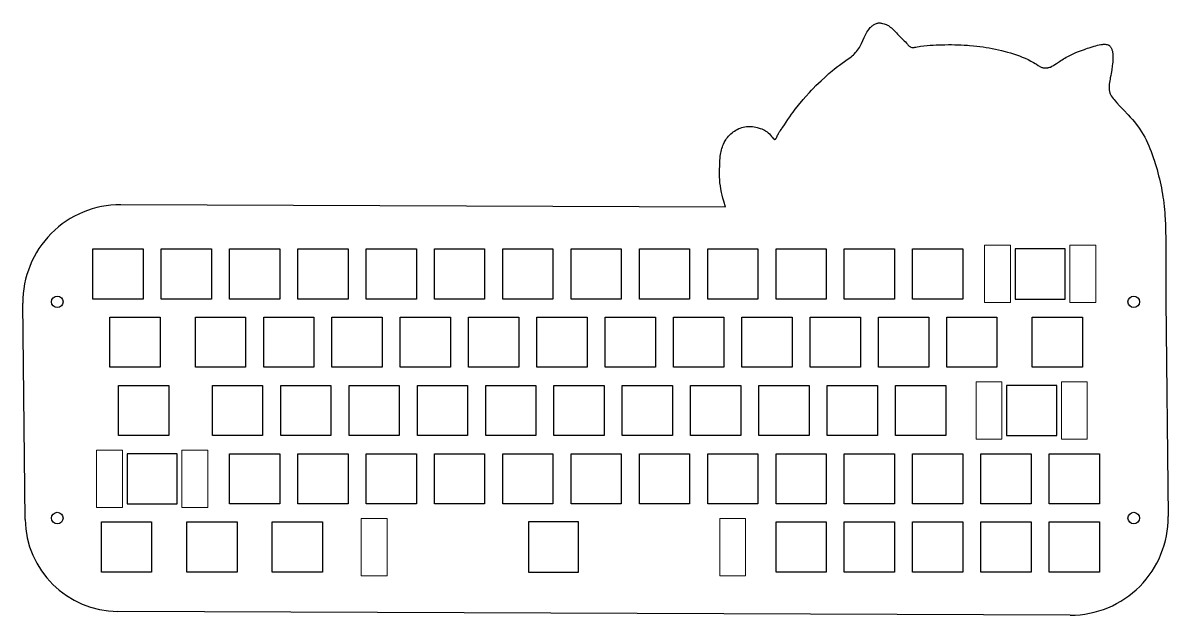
# Model space of a CAD drawing. Header units: millimetres. Extents: x -176 to 1438, y -1872 to -19.
# Drawn here: x 1119 to 1438.4, y -543.6 to -378.4 of the extents above; entities that cross this region are included whole.
import ezdxf

# ---------------------------------------------------------------- set-up
doc = ezdxf.new("R2010")
doc.units = ezdxf.units.MM
doc.header["$LTSCALE"] = 50
doc.header["$MEASUREMENT"] = 0

msp = doc.modelspace()

# ---------------------------------------------------------------- linework, layer by layer
for p, q in [((1314.95, -429.8), (1146.31, -429.12)), ((1119.69, -516.91), (1119.04, -456.59)), ((1437.74, -455.81), (1438.39, -516.13)), ((1411.12, -543.6), (1145.53, -542.56))]:
    msp.add_line(p, q)
at = {"color": 7, "lineweight": 9, "true_color": 0xffffff}
for p, q in [((1387.23, -440.42), (1387.23, -456.42)), ((1394.43, -440.42), (1387.23, -440.42)), ((1394.43, -456.42), (1394.43, -440.42)), ((1411.03, -440.42), (1411.03, -456.42)), ((1418.23, -440.42), (1411.03, -440.42)), ((1418.23, -456.42), (1418.23, -440.42)), ((1387.23, -456.42), (1394.43, -456.42)), ((1411.03, -456.42), (1418.23, -456.42)), ((1384.84, -478.52), (1384.84, -494.52)), ((1392.04, -478.52), (1384.84, -478.52)), ((1392.04, -494.52), (1392.04, -478.52)), ((1408.64, -478.52), (1408.64, -494.52)), ((1415.84, -478.52), (1408.64, -478.52)), ((1415.84, -494.52), (1415.84, -478.52)), ((1384.84, -494.52), (1392.04, -494.52)), ((1408.64, -494.52), (1415.84, -494.52)), ((1139.57, -497.57), (1139.57, -513.57)), ((1146.77, -497.57), (1139.57, -497.57)), ((1146.77, -513.57), (1146.77, -497.57)), ((1163.37, -497.57), (1163.37, -513.57)), ((1170.57, -497.57), (1163.37, -497.57)), ((1170.57, -513.57), (1170.57, -497.57)), ((1139.57, -513.57), (1146.77, -513.57)), ((1163.37, -513.57), (1170.57, -513.57)), ((1213.39, -516.62), (1213.39, -532.62)), ((1220.59, -516.62), (1213.39, -516.62)), ((1220.59, -532.62), (1220.59, -516.62)), ((1313.39, -516.62), (1313.39, -532.62)), ((1320.59, -516.62), (1313.39, -516.62)), ((1320.59, -532.62), (1320.59, -516.62)), ((1213.39, -532.62), (1220.59, -532.62)), ((1313.39, -532.62), (1320.59, -532.62))]:
    msp.add_line(p, q, dxfattribs=at)
at = {"color": 0}
for p, q in [((1138.55, -441.42), (1152.55, -441.42)), ((1138.55, -455.42), (1138.55, -441.42)), ((1152.55, -441.42), (1152.55, -455.42)), ((1157.6, -441.42), (1171.6, -441.42)), ((1157.6, -455.42), (1157.6, -441.42)), ((1171.6, -441.42), (1171.6, -455.42)), ((1176.65, -441.42), (1190.65, -441.42)), ((1176.65, -455.42), (1176.65, -441.42)), ((1190.65, -441.42), (1190.65, -455.42)), ((1195.7, -441.42), (1209.7, -441.42)), ((1195.7, -455.42), (1195.7, -441.42)), ((1209.7, -441.42), (1209.7, -455.42)), ((1214.75, -441.42), (1228.75, -441.42)), ((1214.75, -455.42), (1214.75, -441.42)), ((1228.75, -441.42), (1228.75, -455.42)), ((1233.8, -441.42), (1247.8, -441.42)), ((1233.8, -455.42), (1233.8, -441.42)), ((1247.8, -441.42), (1247.8, -455.42)), ((1252.85, -441.42), (1266.85, -441.42)), ((1252.85, -455.42), (1252.85, -441.42)), ((1266.85, -441.42), (1266.85, -455.42)), ((1271.9, -441.42), (1285.9, -441.42)), ((1271.9, -455.42), (1271.9, -441.42)), ((1285.9, -441.42), (1285.9, -455.42)), ((1290.95, -441.42), (1304.95, -441.42)), ((1290.95, -455.42), (1290.95, -441.42)), ((1304.95, -441.42), (1304.95, -455.42)), ((1310, -441.42), (1324, -441.42)), ((1310, -455.42), (1310, -441.42)), ((1324, -441.42), (1324, -455.42)), ((1329.05, -441.42), (1343.05, -441.42)), ((1329.05, -455.42), (1329.05, -441.42)), ((1343.05, -441.42), (1343.05, -455.42)), ((1348.1, -441.42), (1362.1, -441.42)), ((1348.1, -455.42), (1348.1, -441.42)), ((1362.1, -441.42), (1362.1, -455.42)), ((1367.15, -441.42), (1381.15, -441.42)), ((1367.15, -455.42), (1367.15, -441.42)), ((1381.15, -441.42), (1381.15, -455.42)), ((1409.73, -441.42), (1395.73, -441.42)), ((1395.73, -441.42), (1395.73, -455.42)), ((1409.73, -455.42), (1409.73, -441.42)), ((1152.55, -455.42), (1138.55, -455.42)), ((1171.6, -455.42), (1157.6, -455.42)), ((1190.65, -455.42), (1176.65, -455.42)), ((1209.7, -455.42), (1195.7, -455.42)), ((1228.75, -455.42), (1214.75, -455.42)), ((1247.8, -455.42), (1233.8, -455.42)), ((1266.85, -455.42), (1252.85, -455.42)), ((1285.9, -455.42), (1271.9, -455.42)), ((1304.95, -455.42), (1290.95, -455.42)), ((1324, -455.42), (1310, -455.42)), ((1343.05, -455.42), (1329.05, -455.42)), ((1362.1, -455.42), (1348.1, -455.42)), ((1381.15, -455.42), (1367.15, -455.42)), ((1395.73, -455.42), (1409.73, -455.42)), ((1143.31, -460.47), (1157.31, -460.47)), ((1143.31, -474.47), (1143.31, -460.47)), ((1157.31, -460.47), (1157.31, -474.47)), ((1167.13, -460.47), (1181.13, -460.47)), ((1167.13, -474.47), (1167.13, -460.47)), ((1181.13, -460.47), (1181.13, -474.47)), ((1186.18, -460.47), (1200.18, -460.47)), ((1186.18, -474.47), (1186.18, -460.47)), ((1200.18, -460.47), (1200.18, -474.47)), ((1205.23, -460.47), (1219.23, -460.47)), ((1205.23, -474.47), (1205.23, -460.47)), ((1219.23, -460.47), (1219.23, -474.47)), ((1224.28, -460.47), (1238.28, -460.47)), ((1224.28, -474.47), (1224.28, -460.47)), ((1238.28, -460.47), (1238.28, -474.47)), ((1243.33, -460.47), (1257.33, -460.47)), ((1243.33, -474.47), (1243.33, -460.47)), ((1257.33, -460.47), (1257.33, -474.47)), ((1262.38, -460.47), (1276.38, -460.47)), ((1262.38, -474.47), (1262.38, -460.47)), ((1276.38, -460.47), (1276.38, -474.47)), ((1281.43, -460.47), (1295.43, -460.47)), ((1281.43, -474.47), (1281.43, -460.47)), ((1295.43, -460.47), (1295.43, -474.47)), ((1300.48, -460.47), (1314.48, -460.47)), ((1300.48, -474.47), (1300.48, -460.47)), ((1314.48, -460.47), (1314.48, -474.47)), ((1319.53, -460.47), (1333.53, -460.47)), ((1319.53, -474.47), (1319.53, -460.47)), ((1333.53, -460.47), (1333.53, -474.47)), ((1338.58, -460.47), (1352.58, -460.47)), ((1338.58, -474.47), (1338.58, -460.47)), ((1352.58, -460.47), (1352.58, -474.47)), ((1357.63, -460.47), (1371.63, -460.47)), ((1357.63, -474.47), (1357.63, -460.47)), ((1371.63, -460.47), (1371.63, -474.47)), ((1376.68, -460.47), (1390.68, -460.47)), ((1376.68, -474.47), (1376.68, -460.47)), ((1390.68, -460.47), (1390.68, -474.47)), ((1400.49, -460.47), (1414.49, -460.47)), ((1400.49, -474.47), (1400.49, -460.47)), ((1414.49, -460.47), (1414.49, -474.47)), ((1157.31, -474.47), (1143.31, -474.47)), ((1181.13, -474.47), (1167.13, -474.47)), ((1200.18, -474.47), (1186.18, -474.47)), ((1219.23, -474.47), (1205.23, -474.47)), ((1238.28, -474.47), (1224.28, -474.47)), ((1257.33, -474.47), (1243.33, -474.47)), ((1276.38, -474.47), (1262.38, -474.47)), ((1295.43, -474.47), (1281.43, -474.47)), ((1314.48, -474.47), (1300.48, -474.47)), ((1333.53, -474.47), (1319.53, -474.47)), ((1352.58, -474.47), (1338.58, -474.47)), ((1371.63, -474.47), (1357.63, -474.47)), ((1390.68, -474.47), (1376.68, -474.47)), ((1414.49, -474.47), (1400.49, -474.47)), ((1145.69, -479.52), (1159.69, -479.52)), ((1145.69, -493.52), (1145.69, -479.52)), ((1159.69, -479.52), (1159.69, -493.52)), ((1171.89, -479.52), (1185.89, -479.52)), ((1171.89, -493.52), (1171.89, -479.52)), ((1185.89, -479.52), (1185.89, -493.52)), ((1190.94, -479.52), (1204.94, -479.52)), ((1190.94, -493.52), (1190.94, -479.52)), ((1204.94, -479.52), (1204.94, -493.52)), ((1209.99, -479.52), (1223.99, -479.52)), ((1209.99, -493.52), (1209.99, -479.52)), ((1223.99, -479.52), (1223.99, -493.52)), ((1229.04, -479.52), (1243.04, -479.52)), ((1229.04, -493.52), (1229.04, -479.52)), ((1243.04, -479.52), (1243.04, -493.52)), ((1248.09, -479.52), (1262.09, -479.52)), ((1248.09, -493.52), (1248.09, -479.52)), ((1262.09, -479.52), (1262.09, -493.52)), ((1267.14, -479.52), (1281.14, -479.52)), ((1267.14, -493.52), (1267.14, -479.52)), ((1281.14, -479.52), (1281.14, -493.52)), ((1286.19, -479.52), (1300.19, -479.52)), ((1286.19, -493.52), (1286.19, -479.52)), ((1300.19, -479.52), (1300.19, -493.52)), ((1305.24, -479.52), (1319.24, -479.52)), ((1305.24, -493.52), (1305.24, -479.52)), ((1319.24, -479.52), (1319.24, -493.52)), ((1324.29, -479.52), (1338.29, -479.52)), ((1324.29, -493.52), (1324.29, -479.52)), ((1338.29, -479.52), (1338.29, -493.52)), ((1343.34, -479.52), (1357.34, -479.52)), ((1343.34, -493.52), (1343.34, -479.52)), ((1357.34, -479.52), (1357.34, -493.52)), ((1362.39, -479.52), (1376.39, -479.52)), ((1362.39, -493.52), (1362.39, -479.52)), ((1376.39, -479.52), (1376.39, -493.52)), ((1393.34, -479.52), (1393.34, -493.52)), ((1407.34, -479.52), (1393.34, -479.52)), ((1407.34, -493.52), (1407.34, -479.52)), ((1159.69, -493.52), (1145.69, -493.52)), ((1185.89, -493.52), (1171.89, -493.52)), ((1204.94, -493.52), (1190.94, -493.52)), ((1223.99, -493.52), (1209.99, -493.52)), ((1243.04, -493.52), (1229.04, -493.52)), ((1262.09, -493.52), (1248.09, -493.52)), ((1281.14, -493.52), (1267.14, -493.52)), ((1300.19, -493.52), (1286.19, -493.52)), ((1319.24, -493.52), (1305.24, -493.52)), ((1338.29, -493.52), (1324.29, -493.52)), ((1357.34, -493.52), (1343.34, -493.52)), ((1376.39, -493.52), (1362.39, -493.52)), ((1393.34, -493.52), (1407.34, -493.52)), ((1148.08, -498.57), (1148.08, -512.57)), ((1162.08, -498.57), (1148.08, -498.57)), ((1162.08, -512.57), (1162.08, -498.57)), ((1176.65, -498.57), (1190.65, -498.57)), ((1176.65, -512.57), (1176.65, -498.57)), ((1190.65, -498.57), (1190.65, -512.57)), ((1195.7, -498.57), (1209.7, -498.57)), ((1195.7, -512.57), (1195.7, -498.57)), ((1209.7, -498.57), (1209.7, -512.57)), ((1214.75, -498.57), (1228.75, -498.57)), ((1214.75, -512.57), (1214.75, -498.57)), ((1228.75, -498.57), (1228.75, -512.57)), ((1233.8, -498.57), (1247.8, -498.57)), ((1233.8, -512.57), (1233.8, -498.57)), ((1247.8, -498.57), (1247.8, -512.57)), ((1252.85, -498.57), (1266.85, -498.57)), ((1252.85, -512.57), (1252.85, -498.57)), ((1266.85, -498.57), (1266.85, -512.57)), ((1271.9, -498.57), (1285.9, -498.57)), ((1271.9, -512.57), (1271.9, -498.57)), ((1285.9, -498.57), (1285.9, -512.57)), ((1290.95, -498.57), (1304.95, -498.57)), ((1290.95, -512.57), (1290.95, -498.57)), ((1304.95, -498.57), (1304.95, -512.57)), ((1310, -498.57), (1324, -498.57)), ((1310, -512.57), (1310, -498.57)), ((1324, -498.57), (1324, -512.57)), ((1329.05, -498.57), (1343.05, -498.57)), ((1329.05, -512.57), (1329.05, -498.57)), ((1343.05, -498.57), (1343.05, -512.57)), ((1348.1, -498.57), (1362.1, -498.57)), ((1348.1, -512.57), (1348.1, -498.57)), ((1362.1, -498.57), (1362.1, -512.57)), ((1367.15, -498.57), (1381.15, -498.57)), ((1367.15, -512.57), (1367.15, -498.57)), ((1381.15, -498.57), (1381.15, -512.57)), ((1386.2, -498.57), (1400.2, -498.57)), ((1386.2, -512.57), (1386.2, -498.57)), ((1400.2, -498.57), (1400.2, -512.57)), ((1405.25, -498.57), (1419.25, -498.57)), ((1405.25, -512.57), (1405.25, -498.57)), ((1419.25, -498.57), (1419.25, -512.57)), ((1148.08, -512.57), (1162.08, -512.57)), ((1190.65, -512.57), (1176.65, -512.57)), ((1209.7, -512.57), (1195.7, -512.57)), ((1228.75, -512.57), (1214.75, -512.57)), ((1247.8, -512.57), (1233.8, -512.57)), ((1266.85, -512.57), (1252.85, -512.57)), ((1285.9, -512.57), (1271.9, -512.57)), ((1304.95, -512.57), (1290.95, -512.57)), ((1324, -512.57), (1310, -512.57)), ((1343.05, -512.57), (1329.05, -512.57)), ((1362.1, -512.57), (1348.1, -512.57)), ((1381.15, -512.57), (1367.15, -512.57)), ((1400.2, -512.57), (1386.2, -512.57)), ((1419.25, -512.57), (1405.25, -512.57)), ((1140.93, -517.62), (1154.93, -517.62)), ((1140.93, -531.62), (1140.93, -517.62)), ((1154.93, -517.62), (1154.93, -531.62)), ((1164.74, -517.62), (1178.74, -517.62)), ((1164.74, -531.62), (1164.74, -517.62)), ((1178.74, -517.62), (1178.74, -531.62)), ((1188.56, -517.62), (1202.56, -517.62)), ((1188.56, -531.62), (1188.56, -517.62)), ((1202.56, -517.62), (1202.56, -531.62)), ((1259.99, -517.62), (1259.99, -531.62)), ((1273.99, -517.62), (1259.99, -517.62)), ((1273.99, -531.62), (1273.99, -517.62)), ((1329.05, -517.62), (1343.05, -517.62)), ((1329.05, -531.62), (1329.05, -517.62)), ((1343.05, -517.62), (1343.05, -531.62)), ((1348.1, -517.62), (1362.1, -517.62)), ((1348.1, -531.62), (1348.1, -517.62)), ((1362.1, -517.62), (1362.1, -531.62)), ((1367.15, -517.62), (1381.15, -517.62)), ((1367.15, -531.62), (1367.15, -517.62)), ((1381.15, -517.62), (1381.15, -531.62)), ((1386.2, -517.62), (1400.2, -517.62)), ((1386.2, -531.62), (1386.2, -517.62)), ((1400.2, -517.62), (1400.2, -531.62)), ((1405.25, -517.62), (1419.25, -517.62)), ((1405.25, -531.62), (1405.25, -517.62)), ((1419.25, -517.62), (1419.25, -531.62)), ((1154.93, -531.62), (1140.93, -531.62)), ((1178.74, -531.62), (1164.74, -531.62)), ((1202.56, -531.62), (1188.56, -531.62)), ((1259.99, -531.62), (1273.99, -531.62)), ((1343.05, -531.62), (1329.05, -531.62)), ((1362.1, -531.62), (1348.1, -531.62)), ((1381.15, -531.62), (1367.15, -531.62)), ((1400.2, -531.62), (1386.2, -531.62)), ((1419.25, -531.62), (1405.25, -531.62))]:
    msp.add_line(p, q, dxfattribs=at)
msp.add_lwpolyline([(1314.95, -429.8), (1314.48, -428.12), (1314.26, -427.28), (1314.05, -426.43), (1313.88, -425.7), (1313.68, -424.72), (1313.54, -423.85), (1313.43, -422.99), (1313.38, -422.55), (1313.36, -422.29), (1313.31, -421.24), (1313.3, -420.37), (1313.32, -419.5), (1313.36, -418.11), (1313.41, -416.87), (1313.47, -416), (1313.52, -415.56), (1313.57, -415.13), (1313.66, -414.62), (1313.73, -414.27), (1313.83, -413.84), (1313.95, -413.42), (1314.09, -413), (1314.24, -412.59), (1314.41, -412.19), (1314.6, -411.79), (1314.87, -411.3), (1315.04, -411.03), (1315.28, -410.66), (1315.55, -410.31), (1315.83, -409.98), (1316.13, -409.65), (1316.45, -409.35), (1316.78, -409.06), (1317.13, -408.78), (1317.46, -408.55), (1317.87, -408.3), (1318.26, -408.08), (1318.66, -407.89), (1319.08, -407.72), (1319.5, -407.58), (1319.92, -407.46), (1320.36, -407.37), (1320.79, -407.3), (1321.23, -407.26), (1321.52, -407.25), (1322.1, -407.27), (1322.53, -407.31), (1322.96, -407.38), (1323.39, -407.47), (1323.82, -407.57), (1324.09, -407.65), (1324.68, -407.83), (1325.09, -407.98), (1325.5, -408.16), (1325.88, -408.35), (1326.14, -408.49), (1326.24, -408.56), (1326.58, -408.8), (1326.89, -409.07), (1327.2, -409.36), (1327.5, -409.69), (1327.81, -410.04), (1328.03, -410.31), (1328.29, -410.62), (1328.37, -410.7), (1328.45, -410.77), (1328.53, -410.83), (1328.63, -410.87), (1328.68, -410.88), (1328.75, -410.87), (1328.82, -410.84), (1328.89, -410.79), (1328.96, -410.73), (1329.02, -410.65), (1329.09, -410.56), (1329.15, -410.46), (1329.27, -410.23), (1329.5, -409.72), (1329.61, -409.49), (1329.73, -409.24), (1329.85, -409.03), (1329.97, -408.84), (1330.09, -408.66), (1330.2, -408.49), (1330.54, -408.03), (1330.68, -407.84), (1330.92, -407.51), (1331.4, -406.81), (1331.89, -406.09), (1332.38, -405.35), (1332.88, -404.61), (1333.39, -403.87), (1333.8, -403.29), (1334.44, -402.44), (1334.98, -401.76), (1335.29, -401.38), (1336.65, -399.74), (1337.37, -398.89), (1338.37, -397.76), (1338.96, -397.12), (1339.38, -396.69), (1340.2, -395.89), (1341.66, -394.51), (1342.74, -393.48), (1343.37, -392.88), (1343.77, -392.52), (1344.69, -391.74), (1345.37, -391.19), (1346.17, -390.57), (1346.76, -390.13), (1347.47, -389.62), (1348.17, -389.13), (1348.91, -388.62), (1349.63, -388.11), (1349.97, -387.85), (1350.31, -387.57), (1350.64, -387.28), (1350.82, -387.11), (1351.25, -386.66), (1351.53, -386.33), (1351.8, -385.98), (1352.05, -385.62), (1352.29, -385.25), (1352.51, -384.87), (1352.72, -384.48), (1352.92, -384.09), (1353.28, -383.29), (1353.63, -382.49), (1353.98, -381.74), (1354.2, -381.32), (1354.41, -380.94), (1354.64, -380.57), (1354.9, -380.21), (1355.09, -379.97), (1355.35, -379.69), (1355.51, -379.53), (1355.68, -379.37), (1355.86, -379.22), (1356.05, -379.08), (1356.24, -378.94), (1356.43, -378.82), (1356.63, -378.71), (1356.83, -378.62), (1357.04, -378.53), (1357.24, -378.47), (1357.45, -378.42), (1357.66, -378.39), (1357.92, -378.38), (1358.09, -378.39), (1358.3, -378.42), (1358.51, -378.47), (1358.72, -378.53), (1359.25, -378.68), (1359.75, -378.86), (1360.12, -378.98), (1360.42, -379.15), (1360.65, -379.32), (1360.93, -379.53), (1361.06, -379.62), (1361.27, -379.79), (1361.44, -379.93), (1361.75, -380.23), (1362.05, -380.55), (1362.35, -380.88), (1362.61, -381.17), (1362.94, -381.53), (1363.56, -382.15), (1363.98, -382.54), (1364.82, -383.34), (1365.13, -383.65), (1365.44, -384), (1365.71, -384.34), (1365.86, -384.52), (1366.01, -384.68), (1366.17, -384.83), (1366.33, -384.97), (1366.52, -385.08), (1366.69, -385.15), (1366.89, -385.2), (1367.1, -385.22), (1367.32, -385.23), (1367.54, -385.21), (1367.77, -385.19), (1368, -385.15), (1368.43, -385.08), (1368.93, -385), (1369.39, -384.92), (1370.29, -384.8), (1371.17, -384.7), (1372.04, -384.63), (1372.9, -384.57), (1373.75, -384.52), (1374.6, -384.49), (1375.45, -384.47), (1376.1, -384.46), (1377.17, -384.45), (1378.03, -384.45), (1378.91, -384.46), (1379.78, -384.48), (1380.66, -384.51), (1381.54, -384.55), (1382.42, -384.6), (1383.01, -384.65), (1384.17, -384.75), (1385.05, -384.84), (1385.92, -384.95), (1386.78, -385.07), (1387.65, -385.21), (1388.51, -385.35), (1389.37, -385.51), (1390.23, -385.69), (1391.08, -385.88), (1391.93, -386.08), (1392.96, -386.34), (1393.61, -386.51), (1394.45, -386.75), (1395.28, -387.01), (1396.11, -387.29), (1396.93, -387.58), (1397.74, -387.9), (1398.55, -388.25), (1399.34, -388.62), (1400.12, -389.02), (1400.9, -389.46), (1401.28, -389.69), (1401.66, -389.93), (1402.14, -390.25), (1402.8, -390.64), (1403.02, -390.74), (1403.22, -390.81), (1403.35, -390.85), (1403.58, -390.9), (1403.77, -390.92), (1403.95, -390.93), (1404.15, -390.94), (1404.34, -390.95), (1404.54, -390.93), (1404.85, -390.88), (1404.98, -390.86), (1405.16, -390.82), (1405.38, -390.77), (1405.58, -390.69), (1405.99, -390.48), (1406.41, -390.25), (1406.83, -389.99), (1407.25, -389.72), (1408.13, -389.13), (1408.46, -388.91), (1408.86, -388.66), (1409.25, -388.43), (1409.63, -388.2), (1410.01, -387.98), (1410.39, -387.77), (1411.15, -387.38), (1411.9, -387.01), (1412.66, -386.68), (1413.43, -386.36), (1414.23, -386.05), (1415.05, -385.76), (1415.47, -385.61), (1415.9, -385.47), (1416.34, -385.33), (1416.96, -385.13), (1417.26, -385.04), (1417.74, -384.89), (1418.21, -384.75), (1418.69, -384.63), (1419.16, -384.52), (1419.62, -384.43), (1420.07, -384.37), (1420.28, -384.35), (1420.49, -384.34), (1420.7, -384.34), (1420.89, -384.35), (1421.08, -384.37), (1421.26, -384.4), (1421.43, -384.44), (1421.64, -384.52), (1421.74, -384.56), (1421.89, -384.64), (1422.02, -384.73), (1422.14, -384.84), (1422.25, -384.95), (1422.36, -385.08), (1422.45, -385.21), (1422.54, -385.36), (1422.62, -385.52), (1422.69, -385.68), (1422.75, -385.86), (1422.81, -386.04), (1422.85, -386.23), (1422.9, -386.43), (1422.93, -386.64), (1422.96, -386.86), (1423, -387.31), (1423.01, -387.78), (1423.01, -388.27), (1422.98, -388.78), (1422.94, -389.3), (1422.89, -389.83), (1422.82, -390.37), (1422.66, -391.46), (1422.48, -392.54), (1422.38, -393.07), (1422.26, -393.73), (1422.2, -394.08), (1422.11, -394.56), (1422.04, -395.03), (1421.98, -395.48), (1421.94, -395.92), (1421.92, -396.35), (1421.93, -396.77), (1421.95, -396.97), (1421.98, -397.17), (1422.01, -397.37), (1422.06, -397.57), (1422.11, -397.76), (1422.15, -397.86), (1422.26, -398.15), (1422.34, -398.33), (1422.54, -398.71), (1422.78, -399.07), (1423.04, -399.43), (1423.32, -399.78), (1423.61, -400.13), (1424.07, -400.64), (1424.84, -401.48), (1425.46, -402.13), (1426.07, -402.77), (1427.28, -404.04), (1427.86, -404.68), (1428.44, -405.32), (1428.99, -405.97), (1429.53, -406.64), (1430.17, -407.5), (1430.54, -408.03), (1431, -408.75), (1431.44, -409.5), (1431.86, -410.26), (1432.26, -411.04), (1432.64, -411.83), (1433, -412.64), (1433.34, -413.45), (1433.66, -414.28), (1433.97, -415.11), (1434.26, -415.95), (1434.6, -416.98), (1434.81, -417.63), (1435.07, -418.47), (1435.31, -419.32), (1435.54, -420.17), (1435.76, -421.01), (1435.97, -421.86), (1436.17, -422.72), (1436.35, -423.57), (1436.52, -424.42), (1436.68, -425.28), (1436.83, -426.14), (1436.96, -427), (1437.07, -427.78), (1437.19, -428.72), (1437.29, -429.59), (1437.37, -430.46), (1437.45, -431.33), (1437.51, -432.2), (1437.57, -433.07), (1437.65, -434.81), (1437.71, -436.56), (1437.75, -438.32), (1437.76, -440.07), (1437.76, -444.07), (1437.75, -448.83), (1437.74, -455.81)])
for centre in [(1128.62, -456.19), (1428.81, -456.19), (1128.62, -516.53), (1428.81, -516.53)]:
    msp.add_circle(centre, 1.6, dxfattribs=at)
for centre, radius, start, end in [((1146.21, -456.29), 27.18, 89.7914, 180.6281), ((1145.63, -516.62), 25.94, 180.6281, 269.7914), ((1411.22, -516.43), 27.18, 269.7914, 0.6281)]:
    msp.add_arc(centre, radius, start, end)

doc.saveas('drawing.dxf')
